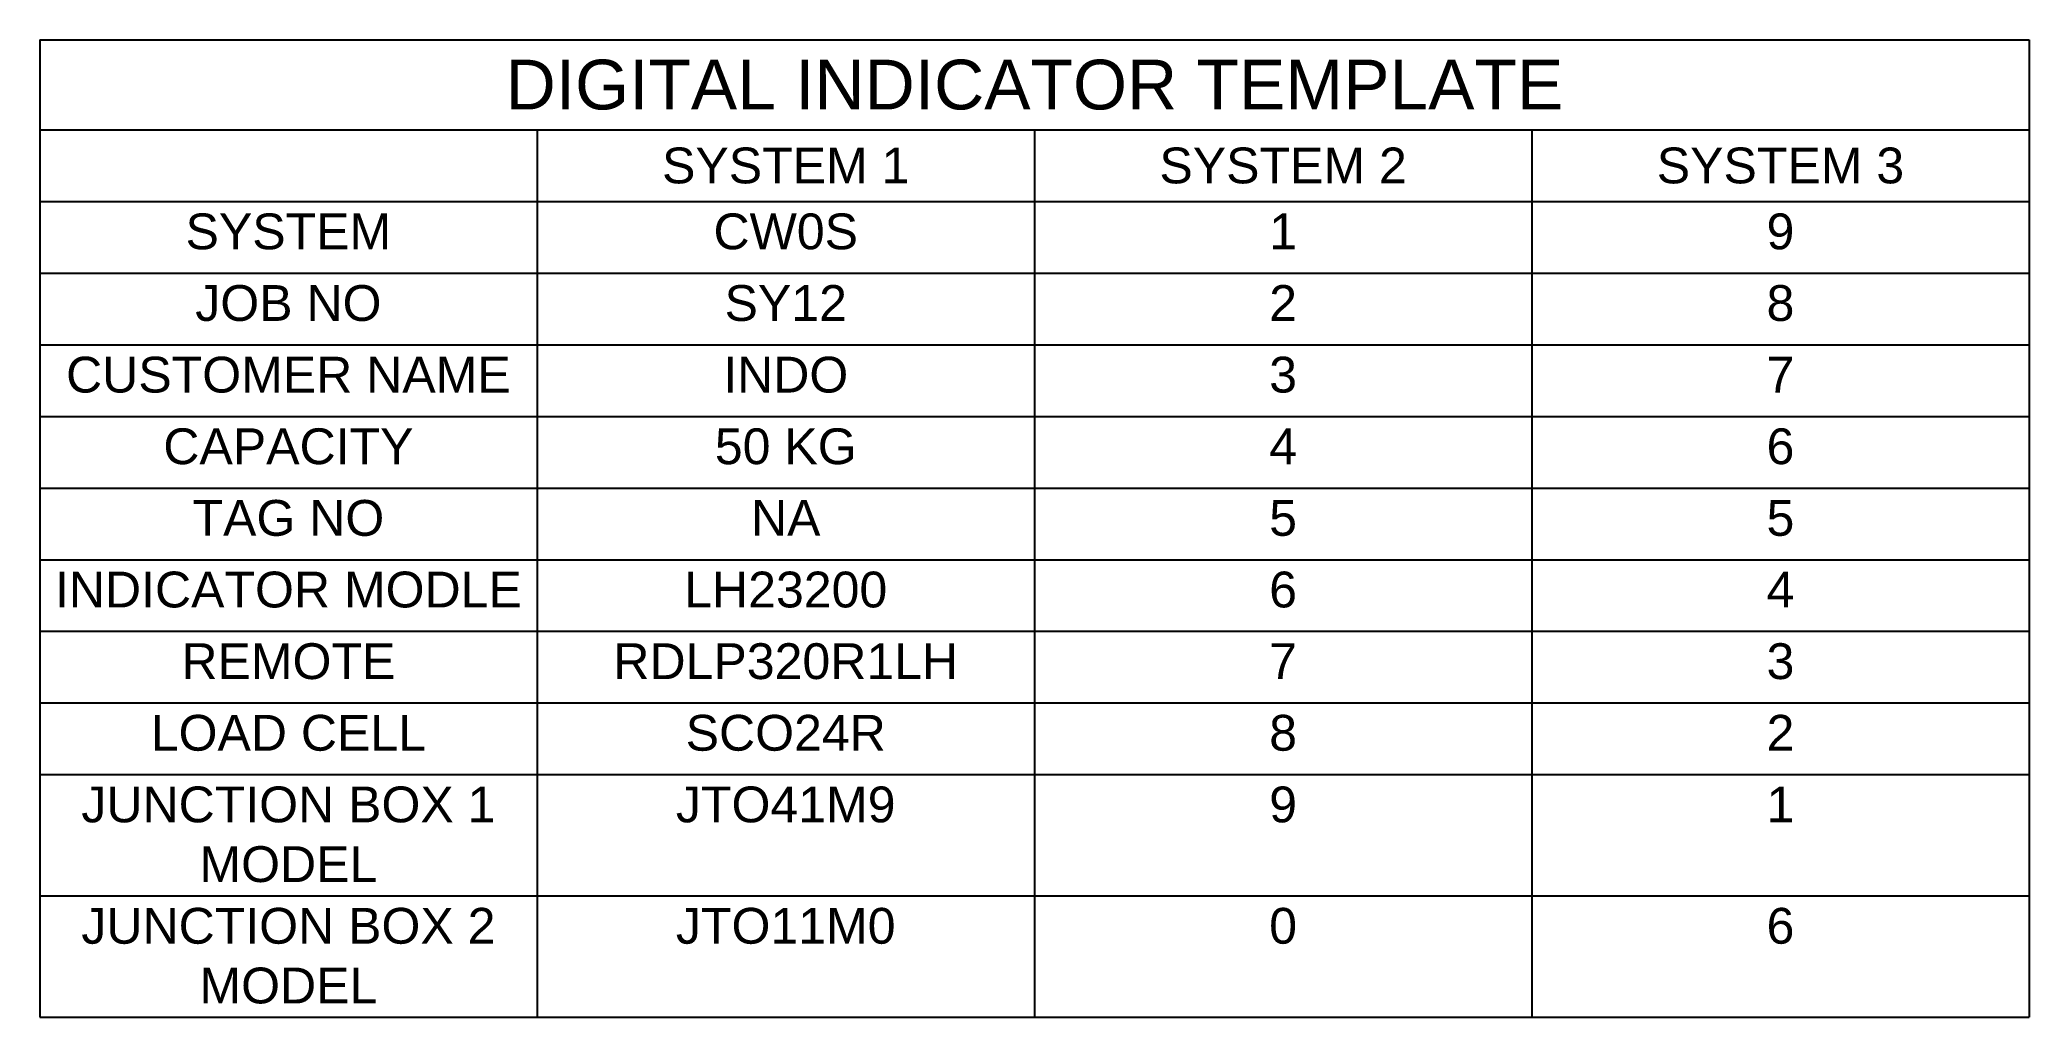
# Model space of a CAD drawing. Header units: inches. Extents: x -5.3 to 4.7, y 6.1 to 11.
import ezdxf

# ---------------------------------------------------------------- set-up
doc = ezdxf.new("R2010")
doc.units = ezdxf.units.IN
doc.header["$MEASUREMENT"] = 0
doc.styles.get("Standard").update_dxf_attribs({"font": 'arial.ttf'})

# ---------------------------------------------------------------- blocks, each defined once
blk = doc.blocks.new('*T4')
at = {"color": 0, "lineweight": -2}
for p, q in [((0, 0), (10, 0)), ((0, 0), (0, -4.912)), ((10, 0), (10, -4.912)), ((0, -0.453), (10, -0.453)), ((2.5, -0.453), (2.5, -4.912)), ((5, -0.453), (5, -4.912)), ((7.5, -0.453), (7.5, -4.912)), ((0, -0.813), (10, -0.813)), ((0, -1.173), (10, -1.173)), ((0, -1.533), (10, -1.533)), ((0, -1.893), (10, -1.893)), ((0, -2.253), (10, -2.253)), ((0, -2.613), (10, -2.613)), ((0, -2.973), (10, -2.973)), ((0, -3.333), (10, -3.333)), ((0, -3.693), (10, -3.693)), ((0, -4.303), (10, -4.303)), ((0, -4.912), (10, -4.912))]:
    blk.add_line(p, q, dxfattribs=at)
at = {"color": 0}
for s, insert, char_height, width, attachment_point in [('DIGITAL INDICATOR TEMPLATE', (5, -0.227), 0.25, 9.88, 5), ('SYSTEM 1', (3.75, -0.633), 0.18, 2.38, 5), ('SYSTEM 2', (6.25, -0.633), 0.18, 2.38, 5), ('SYSTEM 3', (8.75, -0.633), 0.18, 2.38, 5), ('SYSTEM', (1.25, -0.873), 0.18, 2.38, 2), ('CW0S', (3.75, -0.873), 0.18, 2.38, 2), ('1', (6.25, -0.873), 0.18, 2.38, 2), ('9', (8.75, -0.873), 0.18, 2.38, 2), ('JOB NO', (1.25, -1.233), 0.18, 2.38, 2), ('SY12', (3.75, -1.233), 0.18, 2.38, 2), ('2', (6.25, -1.233), 0.18, 2.38, 2), ('8', (8.75, -1.233), 0.18, 2.38, 2), ('CUSTOMER NAME', (1.25, -1.593), 0.18, 2.38, 2), ('INDO', (3.75, -1.593), 0.18, 2.38, 2), ('3', (6.25, -1.593), 0.18, 2.38, 2), ('7', (8.75, -1.593), 0.18, 2.38, 2), ('CAPACITY', (1.25, -1.953), 0.18, 2.38, 2), ('50 KG', (3.75, -1.953), 0.18, 2.38, 2), ('4', (6.25, -1.953), 0.18, 2.38, 2), ('6', (8.75, -1.953), 0.18, 2.38, 2), ('TAG NO ', (1.25, -2.313), 0.18, 2.38, 2), ('NA', (3.75, -2.313), 0.18, 2.38, 2), ('5', (6.25, -2.313), 0.18, 2.38, 2), ('5', (8.75, -2.313), 0.18, 2.38, 2), ('INDICATOR MODLE', (1.25, -2.673), 0.18, 2.38, 2), ('LH23200', (3.75, -2.673), 0.18, 2.38, 2), ('6', (6.25, -2.673), 0.18, 2.38, 2), ('4', (8.75, -2.673), 0.18, 2.38, 2), ('REMOTE', (1.25, -3.033), 0.18, 2.38, 2), ('RDLP320R1LH', (3.75, -3.033), 0.18, 2.38, 2), ('7', (6.25, -3.033), 0.18, 2.38, 2), ('3', (8.75, -3.033), 0.18, 2.38, 2), ('LOAD CELL', (1.25, -3.393), 0.18, 2.38, 2), ('SCO24R', (3.75, -3.393), 0.18, 2.38, 2), ('8', (6.25, -3.393), 0.18, 2.38, 2), ('2', (8.75, -3.393), 0.18, 2.38, 2), ('JUNCTION BOX 1 MODEL', (1.25, -3.753), 0.18, 2.38, 2), ('JTO41M9', (3.75, -3.753), 0.18, 2.38, 2), ('9', (6.25, -3.753), 0.18, 2.38, 2), ('1', (8.75, -3.753), 0.18, 2.38, 2), ('JUNCTION BOX 2 MODEL', (1.25, -4.363), 0.18, 2.38, 2), ('JTO11M0', (3.75, -4.363), 0.18, 2.38, 2), ('0', (6.25, -4.363), 0.18, 2.38, 2), ('6', (8.75, -4.363), 0.18, 2.38, 2)]:
    blk.add_mtext(s, dxfattribs=dict(at, insert=insert, char_height=char_height, width=width, attachment_point=attachment_point))

msp = doc.modelspace()

# ---------------------------------------------------------------- block references
msp.add_blockref('*T4', (-5.285, 10.994))

doc.saveas('drawing.dxf')
